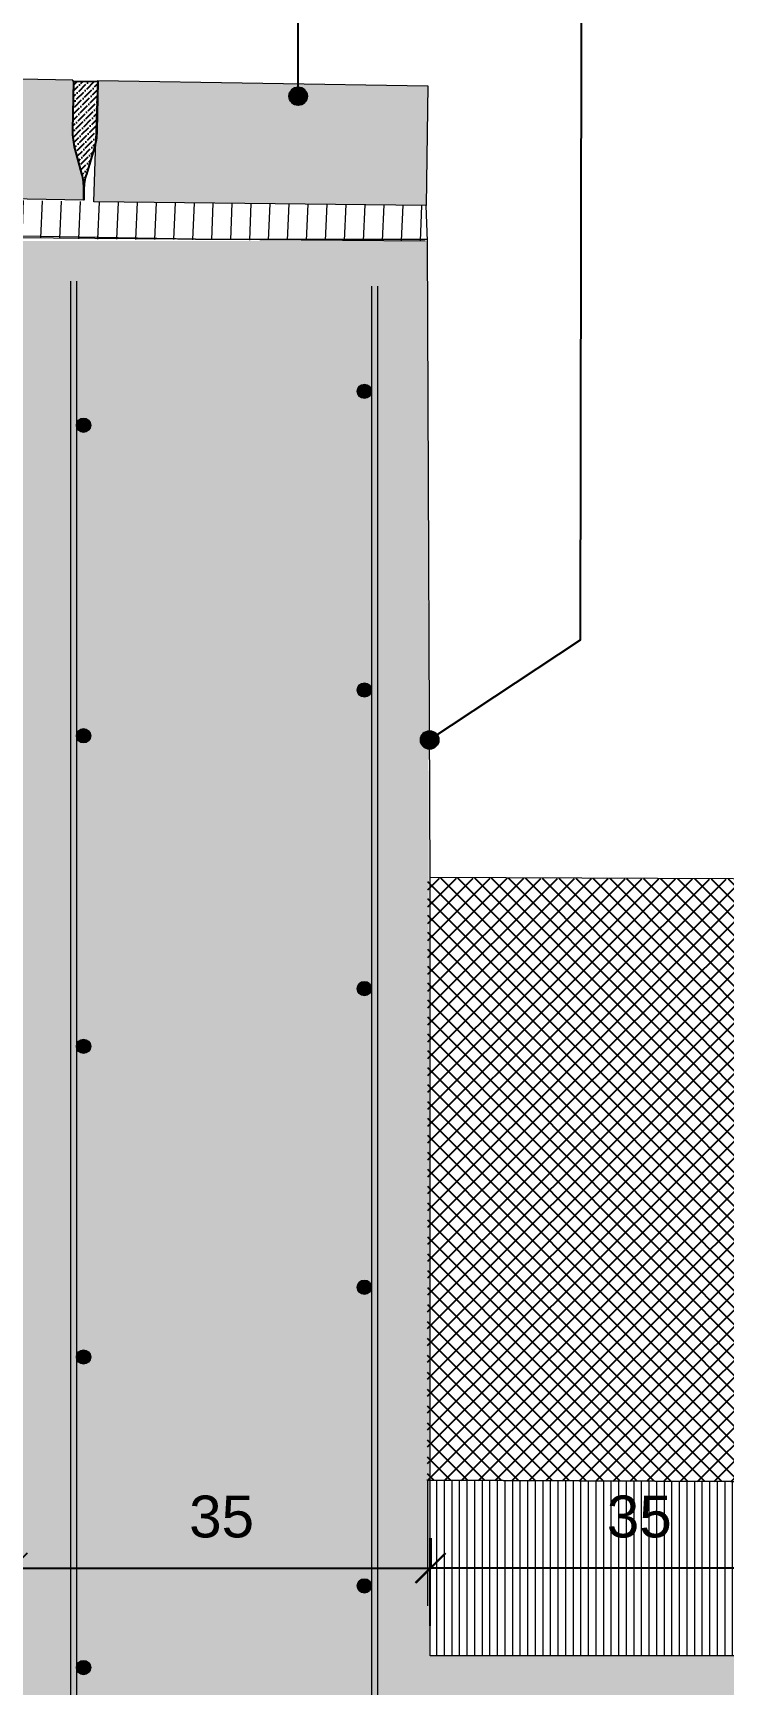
# Model space of a CAD drawing. Header units: metres. Extents: x -325 to 301, y -147 to 149.
# Drawn here: x 23.93 to 24.509, y 79.914 to 81.297 of the extents above; entities that cross this region are included whole.
import ezdxf

# ---------------------------------------------------------------- set-up
doc = ezdxf.new("R2010")
doc.units = ezdxf.units.M
doc.layers.get('Defpoints').update_dxf_attribs({"lineweight": 13})
doc.layers.add('-aux', color=50, linetype='Continuous', plot=False)
doc.layers.add('-AUX_MON', color=3, linetype='Continuous', plot=False)
for name, color, linetype, true_color in [('0-TX-1_25', 7, 'Continuous', 0x3f4f7f), ('3-TR-paviment fort', 7, 'Continuous', 0xd1d1d1), ('EIT_3 TR sorra', 7, 'Continuous', 0xd8ceb0)]:
    doc.layers.add(name, color=color, linetype=linetype, true_color=true_color)
for name, color, linetype, lineweight, true_color in [('03-TR-Paviment_05_Open Joint Precast Pavements', 7, 'Continuous', 5, 0xb3b3b3), ('3-TR sorra granitica', 7, 'Continuous', 0, 0xf2dac9), ('3-TR tot_u', 7, 'Continuous', 5, 0x787878)]:
    doc.layers.add(name, color=color, linetype=linetype, lineweight=lineweight, true_color=true_color)
for name, color, linetype, lineweight in [('1-CM', 7, 'Continuous', 0), ('2-metall', 5, 'Continuous', 0), ('3-TR Seleccionat', 44, 'Continuous', 0)]:
    doc.layers.add(name, color=color, linetype=linetype, lineweight=lineweight)
doc.layers.add('EIT_3 TR terra vegetal', color=45, linetype='Continuous')
doc.styles.get("Standard").update_dxf_attribs({"font": 'arial.ttf'})
doc.dimstyles.new('ISO-25', dxfattribs={"dimtxt": 0.1, "dimasz": 0.1, "dimexe": 0.1, "dimexo": 0.1, "dimgap": 0.1, "dimtad": 1, "dimdec": 0, "dimlfac": 100, "dimzin": 9, "dimtxsty": 'Standard', "dimblk": 'OBLIQUE', "dimcen": 0.1, "dimadec": 0, "dimazin": 0, "dimtfac": 1, "dimtdec": 0, "dimtmove": 0, "dimatfit": 3, "dimldrblk": 'OBLIQUE', "dimfxl": 1, "dimarcsym": 0})

# ---------------------------------------------------------------- blocks, each defined once
blk = doc.blocks.new('_Oblique')
at = {"color": 0, "lineweight": -2}
blk.add_line((-0.499999999995058, -0.4999999998130015), (0.500000000028669, 0.500000000163238), dxfattribs=at)
blk = doc.blocks.new('*D331')
at = {"layer": '0-TX-1_25', "color": 0, "lineweight": -2, "transparency": 16777216}
for p, q in [((23.91294298844625, 79.96381053844462), (23.91294298844625, 80.03724522656937)), ((24.26356661714441, 80.01224522656936), (24.26356661714441, 80.03724522656937)), ((23.91294298844625, 80.01224522656936), (24.26356661714441, 80.01224522656936))]:
    blk.add_line(p, q, dxfattribs=at)
at = {"layer": 'Defpoints', "color": 0, "transparency": 16777216}
for p in [(24.26356661714441, 80.01224522656936), (24.26356661714441, 80.01224522656936), (23.91294298844625, 79.93881053844461)]:
    blk.add_point(p, dxfattribs=at)
at = {"layer": '0-TX-1_25', "color": 0, "lineweight": -2, "transparency": 16777216, "xscale": 0.025, "yscale": 0.025, "zscale": 0.025, "rotation": 180}
blk.add_blockref('_Oblique', (23.91294298844625, 80.01224522656936), dxfattribs=at)
at = {"layer": '0-TX-1_25', "color": 0, "lineweight": -2, "transparency": 16777216, "xscale": 0.025, "yscale": 0.025, "zscale": 0.025}
blk.add_blockref('_Oblique', (24.26356661714441, 80.01224522656936), dxfattribs=at)
at = {"layer": '0-TX-1_25', "color": 0, "transparency": 16777216, "insert": (24.08825480279533, 80.05512721838382), "char_height": 0.035, "attachment_point": 5}
blk.add_mtext('35', dxfattribs=at)
blk = doc.blocks.new('*D330')
at = {"layer": '0-TX-1_25', "color": 0, "lineweight": -2, "transparency": 16777216}
for p, q in [((24.26294298844625, 79.96381053844462), (24.26294298844625, 80.03724522656937)), ((24.61294298844625, 79.96381053844462), (24.61294298844625, 80.03724522656937)), ((24.61294298844625, 80.01224522656936), (24.26294298844625, 80.01224522656936))]:
    blk.add_line(p, q, dxfattribs=at)
at = {"layer": 'Defpoints', "color": 0, "transparency": 16777216}
for p in [(24.26294298844625, 80.01224522656936), (24.26294298844625, 79.93881053844461), (24.61294298844625, 79.93881053844461)]:
    blk.add_point(p, dxfattribs=at)
at = {"layer": '0-TX-1_25', "color": 0, "lineweight": -2, "transparency": 16777216, "xscale": 0.025, "yscale": 0.025, "zscale": 0.025, "rotation": 180}
blk.add_blockref('_Oblique', (24.26294298844625, 80.01224522656936), dxfattribs=at)
at = {"layer": '0-TX-1_25', "color": 0, "lineweight": -2, "transparency": 16777216, "xscale": 0.025, "yscale": 0.025, "zscale": 0.025}
blk.add_blockref('_Oblique', (24.61294298844625, 80.01224522656936), dxfattribs=at)
at = {"layer": '0-TX-1_25', "color": 0, "transparency": 16777216, "insert": (24.43794298844625, 80.05512721838382), "char_height": 0.035, "attachment_point": 5}
blk.add_mtext('35', dxfattribs=at)
blk = doc.blocks.new('Rodó Metàlic 12mm')
at = {"layer": '2-metall'}
h = blk.add_hatch(color=256, dxfattribs=at)
h.dxf.hatch_style = 1
h.paths.add_polyline_path([(-0.006, 0, 1), (0.006, 0, 1)])
blk.add_circle((0, 0), 0.006, dxfattribs=at)
blk = doc.blocks.new('*U325')
at = {"layer": '2-metall', "rotation": 180}
blk.add_blockref('Rodó Metàlic 12mm', (0.01516838321310843, -0.005999999618680363), dxfattribs=at)
blk = doc.blocks.new('*U326')
at = {"layer": '2-metall', "color": 0, "linetype": 'ByBlock', "lineweight": -2, "transparency": 16777216}
for p, rotation in [((23.96664766627449, 80.95379466024131), 89.99999999999999), ((23.96664766627449, 80.69379466024132), 89.99999999999999), ((23.96664766627449, 80.43379466024132), 89.99999999999999), ((23.96664766627449, 80.17379466024133), 89.99999999999999), ((23.96664766627449, 79.91379466024132), 89.99999999999999), ((23.96676107343922, 79.65379868935277), 96.10447486129215), ((24.21736260344728, 79.63592552395001), 180), ((24.47736260344728, 79.63592552395001), 180)]:
    blk.add_blockref('*U325', p, dxfattribs=dict(at, rotation=rotation))
blk = doc.blocks.new('*U327')
at = {"layer": '2-metall'}
blk.add_blockref('Rodó Metàlic 12mm', (0.0123783490406737, 0.005999314743633022), dxfattribs=at)
blk = doc.blocks.new('*U328')
at = {"layer": '2-metall', "color": 0, "linetype": 'ByBlock', "lineweight": -2, "transparency": 16777216, "rotation": 90.00000000000001}
for p in [(24.21379898864213, 80.98496420246225), (24.21379898864213, 80.73496420246225), (24.21379898864213, 80.48496420246225), (24.21379898864213, 80.23496420246225), (24.21379898864213, 79.98496420246225), (24.21379898864213, 79.73496420246225)]:
    blk.add_blockref('*U327', p, dxfattribs=at)
at = {"layer": '2-metall', "color": 0, "linetype": 'ByBlock', "lineweight": -2, "transparency": 16777216}
blk.add_blockref('*U327', (24.01020308281741, 79.67997603482287), dxfattribs=at)
blk = doc.blocks.new('POINT')
at = {"layer": '0-TX-1_25'}
h = blk.add_hatch(dxfattribs=at)
h.set_pattern_fill('ANGLE', color=256)
h.set_pattern_definition([(0, (-83.74681484067048, -12.72584030761209), (0, 6.985), [5.08, -1.905]), (90, (-83.74681484067048, -12.72584030761209), (-6.985, 4.277078946022131e-16), [5.08, -1.905])])
edge = h.paths.add_edge_path()
edge.add_arc((0, 0), 0.0075, 0, 360)
h = blk.add_hatch(color=256, dxfattribs=at)
h.dxf.hatch_style = 1
edge = h.paths.add_edge_path()
edge.add_arc((0, 0), 0.0075, 0, 360)
blk.add_circle((0, 0), 0.0075, dxfattribs=at)

msp = doc.modelspace()

# ---------------------------------------------------------------- hatches: boundary and pattern name
at = {"layer": '03-TR-Paviment_05_Open Joint Precast Pavements'}
h = msp.add_hatch(color=256, dxfattribs=at)
h.dxf.hatch_style = 1
edge = h.paths.add_edge_path()
edge.add_line((23.97279188827081, 81.15777422690515), (23.9729319703619, 81.16596880874347))
edge.add_arc((23.924521481079, 81.16679634737342), 0.0484175618220624, 359.0206698168623, 375.0196889432513)
edge.add_line((23.9712849454808, 81.17934380488221), (23.96569365261523, 81.20018214935187))
edge.add_arc((24.02088600561735, 81.21499121571478), 0.05714459096407125, 179.0206603653112, 195.019679491593, ccw=False)
edge.add_line((23.96374976214422, 81.21596792356793), (23.96445266528455, 81.2570871896365))
edge.add_line((23.96445266528455, 81.2570871896365), (23.96365557656092, 81.25710081698124))
edge.add_line((23.96365557656092, 81.25710081698124), (23.96367000367893, 81.2579447689255))
edge.add_line((23.96367000367893, 81.2579447689255), (23.89038291618628, 81.25919755797584))
edge.add_line((23.89038291618628, 81.25919755797584), (23.89036848906828, 81.25835360416893))
edge.add_line((23.89036848906828, 81.25835360416893), (23.88957139941333, 81.25836723500613))
edge.add_line((23.88957139941333, 81.25836723500613), (23.88886849720431, 81.21724796358247))
edge.add_arc((23.83173225776703, 81.21822466540068), 0.05714458682566494, 343.0216472198878, 359.02066634616966, ccw=False)
edge.add_line((23.88638620635895, 81.20153785303917), (23.88008595629064, 81.18090278159578))
edge.add_arc((23.92639323456733, 81.16676435216819), 0.04841755062034163, 163.0216444961135, 179.020663622503)
edge.add_line((23.87798275657399, 81.16759189584043), (23.8778426768112, 81.15939731539909))
edge.add_line((23.8778426768112, 81.15939731539909), (23.97279188827081, 81.15777422690515))
at = {"layer": '3-TR Seleccionat'}
h = msp.add_hatch(dxfattribs=at)
h.set_pattern_fill('ANSI31', color=256, scale=0.002, angle=225, style=0)
h.set_pattern_definition([(270, (-11.43124830919373, 1.585224922425482), (0.006350000000000001, -8.673617379884035e-19), [])])
h.paths.add_polyline_path([(23.09263938072028, 80.79078180614981), (22.65977466414906, 80.79881497904374), (22.65699616385291, 79.33498752194079), (25.65699616381182, 79.33498749975732), (25.65699616381182, 80.07975306765016), (25.52239025045318, 80.0803304178213), (24.26294298844625, 80.08573242651408), (24.26294298844625, 79.93881053844461), (24.61294298844625, 79.93881053844461), (24.61294298844625, 79.48881053844462), (22.65699214716347, 79.4888095562964), (22.65699214716347, 79.93880955629639), (23.41294376650774, 79.93837778908038)])
at = {"layer": '3-TR sorra granitica'}
h = msp.add_hatch(dxfattribs=at)
h.set_pattern_fill('LINE', color=256, scale=0.004999999999999998, angle=69.26271302954748, style=0)
h.set_pattern_definition([(87.53875563976851, (44.46714424200756, 329.9296459650409), (-0.01586035527714599, 0.0006817297724958597), [])])
h.paths.add_polyline_path([(22.65696707780129, 81.18026020918178), (22.65696784114636, 81.14889103146983), (23.97335196653489, 81.12480976262812), (24.2586404823115, 81.12310567347622), (24.25946648929668, 81.15299779239793), (23.97481333971132, 81.15615112327721)])
at = {"layer": '3-TR tot_u'}
h = msp.add_hatch(dxfattribs=at)
h.set_pattern_fill('AR-CONC', color=256, scale=0.0002499999999999998, angle=90.58726092987852)
h.set_pattern_definition([(140.5872609298785, (0, 0), (0.003517738578472596, 0.04558461658669537), [0.004762499999999996, -0.05238749999999996]), (85.58726092987852, (0, 0), (-0.04767139590977341, -0.00929994979371116), [0.003809999999999997, -0.04191014604249996]), (191.0387056298786, (0.0002931440994409552, 0.003798705852817822), (-0.04415365538318716, 0.0362846666927757), [0.004047502199999997, -0.04452256114999997]), (136.7714609298785, (-0.01269933290624456, -0.0001301681081285225), (0.009815426627263462, 0.0678739282378536), [0.007143749999999994, -0.07858124999999994]), (187.2228185398785, (-0.01188138746744111, 0.005525987490013255), (-0.06246159789290918, 0.05871392010036004), [0.006071255784999995, -0.06678390203999994]), (81.7714120998786, (-0.01269933290624456, -0.0001301681081285225), (-0.06246159788989664, 0.05871392010375959), [0.005714991767499994, -0.06286493297999993]), (111.5872609298785, (-0.009589583733747683, 0.006252040372025889), (0.02517646531543982, 0.03816364754881366), [0.004762499999999996, -0.05238749999999996]), (56.58726092987855, (-0.009589583733747683, 0.006252040372025889), (-0.0462029321303139, 0.01497773884208171), [0.003809999999999997, -0.04190999999999996]), (162.0387059298785, (-0.007491544944677931, 0.009432344333117718), (-0.02102646705166375, 0.05314138630394799), [0.004047502199999997, -0.04452248439999996]), (128.0872609298785, (0, 0), (-0.02114556348804155, 0.0005554494380260346), [0, -0.04140199999999997, 0, -0.04254499999999996, 0, -0.04206874999999997]), (98.08726092987852, (0, 0), (-0.02521504447655499, 0.01644733903555077), [0, -0.02425699999999998, 0, -0.04044949999999996, 0, -0.01603374999999999]), (58.08726092987852, (0.0001451374405633026, -0.01415975619046269), (0.001084678264659777, 0.03391054737691759), [0, -0.01587499999999999, 0, -0.04952999999999996, 0, -0.06572249999999995]), (48.08726092987852, (0.0002102214946275639, -0.02050942264358497), (-0.006735849794676834, 0.03696519821488923), [0, -0.02063749999999998, 0, -0.03289299999999997, 0, -0.04667249999999996])])
h.paths.add_polyline_path([(22.65699126947495, 79.9388095560227), (22.65699126947495, 79.58880955634102), (24.26046809882138, 79.58881053856103), (24.61294298844625, 79.58881053844462), (24.61294298844625, 79.93881053844461), (24.26294298844625, 79.93881053844461), (24.26059269162108, 81.12310383379454), (23.91422648762565, 81.12328723775218), (23.91165948926684, 79.93881053809537)])
at = {"layer": '3-TR-paviment fort'}
msp.add_hatch(color=256, dxfattribs=at).paths.add_polyline_path([(23.98453700283305, 81.25770291997344), (23.98140675360906, 81.15601142559152), (24.25946648929668, 81.15299779239793), (24.26089802104089, 81.25298754578054)])
at = {"layer": 'EIT_3 TR sorra'}
h = msp.add_hatch(dxfattribs=at)
h.set_pattern_fill('ANSI36', color=256, scale=0.00107500000000001, angle=64.44245375089616, style=0, double=1)
h.set_pattern_definition([(45, (-64.59266207601475, 100.9156820524273), (0.001810082874403017, 0.006636970539477731), [0.008532812500000075, -0.001706562500000015, 0, -0.001706562500000015])])
edge = h.paths.add_edge_path()
edge.add_line((23.97279170852555, 81.15776364614938), (23.97293178735701, 81.16595822775487))
edge.add_arc((23.92452130066139, 81.166785772779), 0.04841755934446081, 359.0206621989786, 375.0196813250903)
edge.add_line((23.97128476433856, 81.17933322342795), (23.96569347193865, 81.20017157139007))
edge.add_arc((24.02088582305138, 81.21498063917694), 0.05714458950825867, 179.020662235267, 195.0196813614853, ccw=False)
edge.add_line((23.96374958100198, 81.21595734514047), (23.96445254421262, 81.25708010576416))
edge.add_line((23.96445254421262, 81.25708010576416), (23.98452049212931, 81.25673706007872))
edge.add_line((23.98452049212931, 81.25673706007872), (23.98381752705602, 81.2156142961954))
edge.add_arc((23.92668128963835, 81.21659100167639), 0.0571445848689558, 343.02164351331766, 359.0206626396283, ccw=False)
edge.add_line((23.98133523527933, 81.1999041863506), (23.97503498660801, 81.17926911537286))
edge.add_arc((24.0213422639539, 81.16513067931807), 0.0484175516653299, 163.0216366738628, 179.0206558000756)
edge.add_line((23.97293178502871, 81.16595822961752), (23.97279170805989, 81.15776364521805))
at = {"layer": 'EIT_3 TR terra vegetal'}
h = msp.add_hatch(dxfattribs=at)
h.set_pattern_fill('_USER', color=256, scale=0.009999999999999997, angle=109.334866621102, style=0, double=1, pattern_type=0)
h.set_pattern_definition([(44.89241287020579, (428042.3874308085, 4593714.803787512), (-0.007057777658485779, 0.007084333033065209), []), (134.8924128702058, (428042.3874308085, 4593714.803787512), (-0.007084333033065209, -0.007057777658485779), [])])
h.paths.add_polyline_path([(25.65699616381182, 80.07975306765326), (25.65699616381182, 80.58480846858126), (24.26081807071743, 80.58995814731095), (24.26075803504771, 80.08574179819851)])

# ---------------------------------------------------------------- linework, layer by layer
at = {"layer": '-aux'}
msp.add_lwpolyline([(23.97279170805989, 81.15776364521805), (23.97279170852555, 81.15776364614938), (23.97293178735701, 81.16595822775487, 0.06992251114754273), (23.97128476433856, 81.17933322342795), (23.96569347193865, 81.20017157139007, -0.06992251114800961), (23.96374958100198, 81.21595734514047), (23.96445254421262, 81.25708010576416), (23.98452049212931, 81.25673706007872), (23.98381752705602, 81.2156142961954, -0.0699225111484148), (23.98133523527933, 81.1999041863506), (23.97503498660801, 81.17926911537286, 0.06992251114798485), (23.97293178502871, 81.16595822961752), (23.97279170805989, 81.15776364521805), (23.97279170852555, 81.15776364614938)], format="xyb", dxfattribs=at)
at = {"layer": '-AUX_MON'}
for radius in [1.795796165688976, 1.644287805263133]:
    msp.add_circle((24.13831759426489, 80.68986749736263), radius, dxfattribs=at)
at = {"layer": '0-TX-1_25'}
for points in [[(24.38968944893519, 81.46147250447235), (24.38857514386987, 80.78893698208206), (24.26242983480417, 80.7054849153372)], [(24.15234801916209, 81.24450666658248), (24.15234801916208, 81.380441089292)]]:
    msp.add_lwpolyline(points, dxfattribs=at)
at = {"layer": '1-CM'}
msp.add_lwpolyline([(23.97279188827081, 81.15777422690515), (23.9729319703619, 81.16596880874347, 0.06992251114875708), (23.9712849454808, 81.17934380488221), (23.96569365261523, 81.20018214935187, -0.0699225111482901), (23.96374976214422, 81.21596792356793), (23.96445266528455, 81.2570871896365), (23.96365557656092, 81.25710081698124), (23.96367000367893, 81.2579447689255), (23.89038291618628, 81.25919755797584), (23.89036848906828, 81.25835360416893), (23.88957139941333, 81.25836723500613), (23.88886849720431, 81.21724796358247, -0.0699225111482901), (23.88638620635895, 81.20153785303917), (23.88008595629064, 81.18090278159578, 0.06992251114875708), (23.87798275657399, 81.16759189584043), (23.8778426768112, 81.15939731539909)], format="xyb", close=True, dxfattribs=at)
msp.add_lwpolyline([(23.98453700283305, 81.25770291997344), (24.26089802103517, 81.2529875453816), (24.25946648929668, 81.15299779239793), (23.98140675360906, 81.15601142559152), (23.98453700283305, 81.25770291997344)], close=True, dxfattribs=at)
for points in [[(24.2605932545702, 81.12306327168115), (24.25946648929668, 81.15299779239793)], [(24.06627972748531, 81.12480976286095), (22.65696784114636, 81.14889103169111)], [(24.2586404823115, 81.12310567347622), (23.91294298844625, 81.12590238745231), (23.91294298844625, 79.93881053844461), (23.28294298844624, 79.93881053844461)], [(24.06627972655399, 81.12480976262812), (24.26077768298266, 81.12462645739068)], [(23.28294298844624, 79.58881053844462), (24.61294298844625, 79.58881053844462), (24.61294298844625, 79.93881053844461), (24.26294298844625, 79.93881053844461), (24.26294298844625, 80.58881053844462), (24.2605932545702, 81.12306327168115)], [(25.65699616381182, 80.58420051565886), (24.26323292356385, 80.59033306332056)], [(25.65699616381182, 80.07975306747404), (24.26013695121212, 80.08574446214114)], [(24.26075803458205, 80.08574179843134), (25.65699616381182, 80.07975306765016)], [(25.65699616381182, 80.07975306747404), (24.26075803411639, 80.08574179819851)], [(24.26075803458205, 80.08574179843134), (24.26075803458205, 79.98058380063037)]]:
    msp.add_lwpolyline(points, dxfattribs=at)
at = {"layer": '2-metall'}
for points in [[(23.96164766627449, 81.0895929616528), (23.96164766627449, 79.65592552395002, 0.414213562373095), (23.98664766627449, 79.63092552395001), (24.47736260344728, 79.63092552395001)], [(23.96664766627449, 81.0895929616528), (23.96664766627449, 79.65592552395002, 0.414213562372991), (23.98664766627449, 79.63592552395001), (24.47736260344728, 79.63592552395001)], [(24.21879898864213, 81.08548565465533), (24.21879898864213, 79.69997603482288, -0.414213562373095), (24.19379898864213, 79.67497603482288), (24.01020308281741, 79.67497603482288)], [(24.21379898864213, 81.08548565465533), (24.21379898864213, 79.69997603482288, -0.414213562372991), (24.19379898864213, 79.67997603482287), (24.01020308281741, 79.67997603482287)]]:
    msp.add_lwpolyline(points, format="xyb", dxfattribs=at)

# ---------------------------------------------------------------- block references
at = {"layer": '0-TX-1_25'}
for p in [(24.15234801916209, 81.24450666658248), (24.26242983480417, 80.7054849153372)]:
    msp.add_blockref('POINT', p, dxfattribs=at)
at = {"layer": '2-metall'}
for name in ['*U328', '*U326']:
    msp.add_blockref(name, (0, 0), dxfattribs=at)

# ---------------------------------------------------------------- dimensions: what is measured, and where the dimension line sits
at = {"layer": '0-TX-1_25'}
for base, p1, p2, picture, middle in [((24.26356661714441, 80.01224522656936), (23.91294298844625, 79.93881053844461), (24.26356661714441, 80.01224522656936), '*D331', (24.08825480279533, 80.05512721838382)), ((24.26294298844625, 80.01224522656936), (24.61294298844625, 79.93881053844461), (24.26294298844625, 79.93881053844461), '*D330', (24.43794298844625, 80.05512721838382))]:
    dim = msp.add_linear_dim(base=base, p1=p1, p2=p2, dimstyle='ISO-25', override={"dimtxt": 0.035, "dimasz": 0.025, "dimexe": 0.025, "dimexo": 0.025, "dimgap": 0.025, "dimblk1": 'Oblique', "dimblk2": 'Oblique', "dimsah": 1, "dimfxl": 0.1, "dimfxlon": 1, "dimarcsym": 1}, dxfattribs=at)
    dim.commit()
    dim.dimension.update_dxf_attribs({"geometry": picture, "text_midpoint": middle})

doc.saveas('drawing.dxf')
